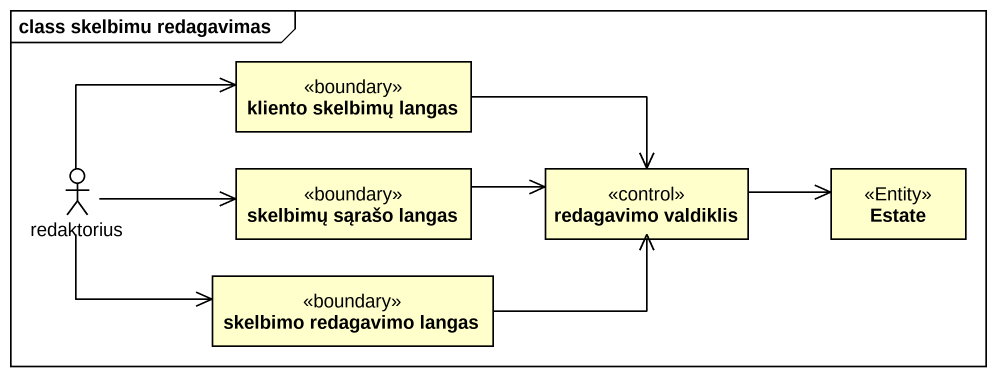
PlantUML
@startuml
mainframe class skelbimu redagavimas
allowmixing
hide circle
hide empty members
class "kliento skelbimų langas" as kliento_skelbimų_langas <<boundary>>
actor redaktorius
class "skelbimų sąrašo langas" as skelbimų_sąrašo_langas <<boundary>>
class "redagavimo valdiklis" as redagavimo_valdiklis <<control>>
class Estate <<Entity>>
class "skelbimo redagavimo langas" as skelbimo_redagavimo_langas <<boundary>>
kliento_skelbimų_langas -right-> redagavimo_valdiklis
redaktorius -right-> kliento_skelbimų_langas
redaktorius -right-> skelbimų_sąrašo_langas
redaktorius -right-> skelbimo_redagavimo_langas
skelbimų_sąrašo_langas -right-> redagavimo_valdiklis
redagavimo_valdiklis -right-> Estate
skelbimo_redagavimo_langas -right-> redagavimo_valdiklis
@enduml
